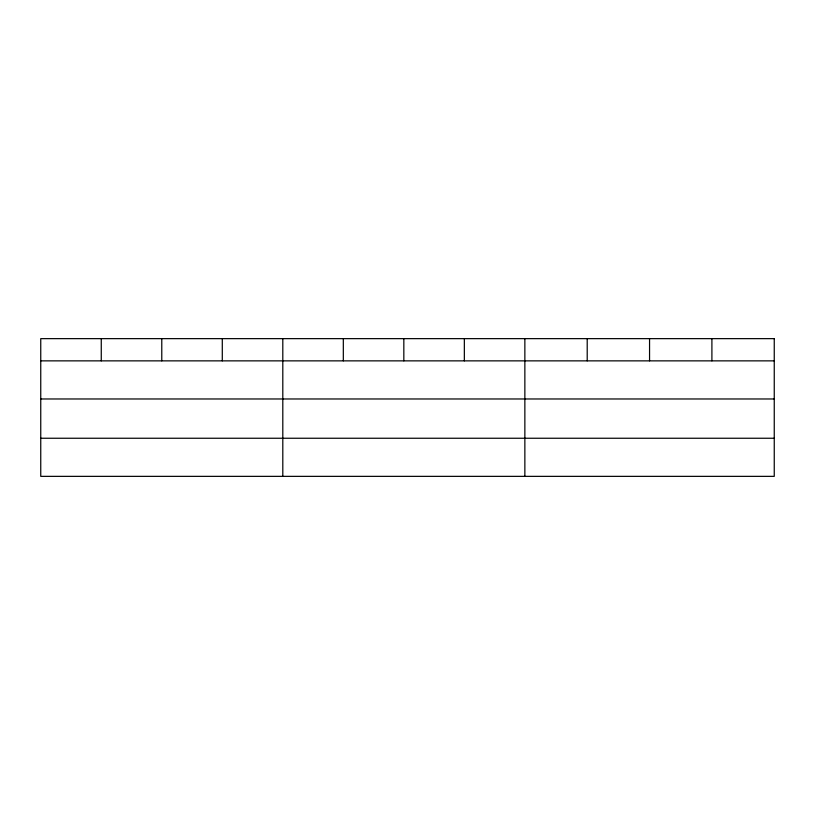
<?xml version="1.0" encoding="UTF-8"?>
<svg xmlns="http://www.w3.org/2000/svg" width="815" height="815" viewBox="0 0 815 815"><rect width="100%" height="100%" fill="white"/><g stroke="black" fill="none" stroke-linecap="round" stroke-linejoin="round"><path stroke-width="1.22" d="M40.75 360.862L774.25 360.862M40.75 398.973L774.25 398.973M40.75 438.246L774.25 438.246M711.903 338.643L711.903 360.862M649.555 338.643L649.555 360.862M587.207 338.643L587.207 360.862M524.86 338.643L524.86 476.357M464.346 338.643L464.346 360.862M403.832 338.643L403.832 360.862M343.319 338.643L343.319 360.862M282.805 338.643L282.805 476.357M222.291 338.643L222.291 360.862M161.778 338.643L161.778 360.862M101.264 338.643L101.264 360.862M774.25 338.643L40.75 338.643L40.75 476.357L774.25 476.357L774.25 338.643"/></g></svg>
